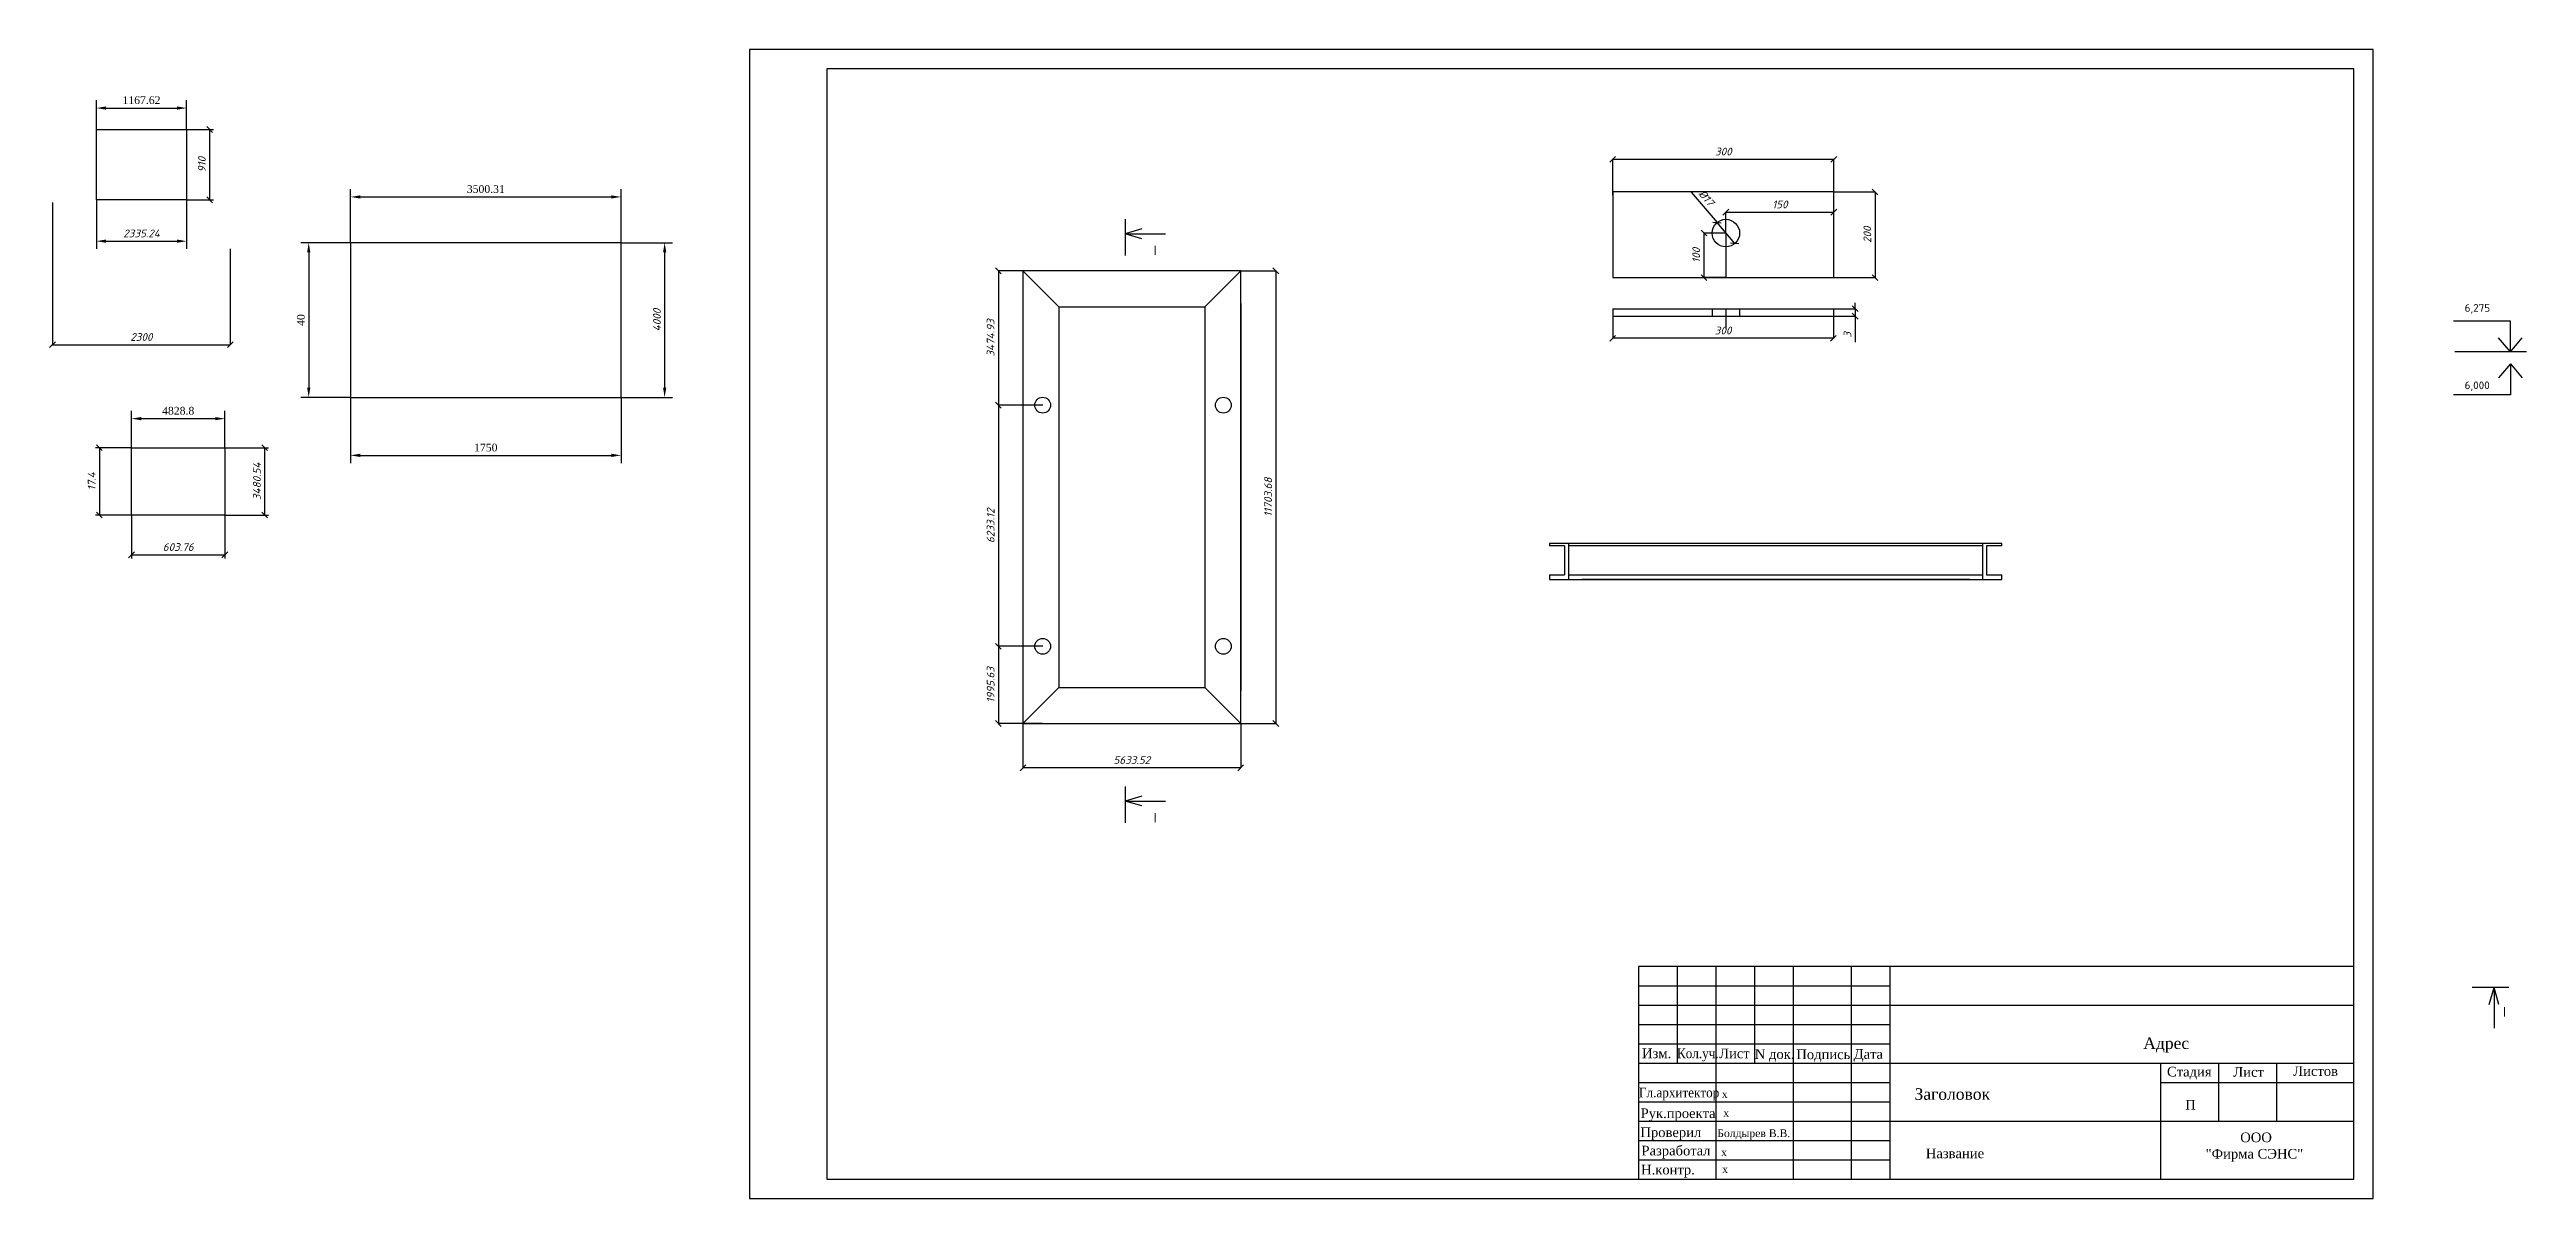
# Model space of a CAD drawing. Header units: millimetres. Extents: x -17979 to 46096, y 384 to 30084.
import ezdxf

# ---------------------------------------------------------------- set-up
doc = ezdxf.new("R2010")
doc.units = ezdxf.units.MM
doc.layers.add('Размеры', color=7, linetype='Continuous')
doc.styles.add('CН', font='')
doc.styles.add('СИС', font='txt.shx', dxfattribs={"oblique": 15})
doc.styles.add('СН с наклоном', font='', dxfattribs={"oblique": 15})
doc.styles.get('CН').set_extended_font_data('Times New Roman Cyr')
doc.styles.get('СН с наклоном').set_extended_font_data('Times New Roman Cyr')
doc.dimstyles.new('1 CН-1', dxfattribs={"dimscale": 0, "dimtxt": 200, "dimasz": 250, "dimexe": 200, "dimexo": 0.625, "dimgap": 100, "dimtad": 1, "dimlfac": 0.01, "dimdsep": 46, "dimtxsty": 'CН', "dimcen": 2.5, "dimclrd": 3, "dimclre": 3, "dimclrt": 7, "dimadec": 0, "dimazin": 0, "dimtm": 1e-09, "dimtfac": 1, "dimtmove": 0, "dimatfit": 3, "dimldrblk": 'NONE', "dimfxl": 0, "dimtolj": 1, "dimtzin": 0, "dimarcsym": 0})
doc.dimstyles.new('1 СИС', dxfattribs={"dimscale": 0, "dimtxt": 200, "dimasz": 150, "dimexe": 100, "dimexo": 0.625, "dimgap": 100, "dimtad": 1, "dimlfac": 0.01, "dimdsep": 46, "dimtxsty": 'СИС', "dimblk": 'OBLIQUE', "dimcen": 2.5, "dimclrd": 3, "dimclre": 3, "dimclrt": 7, "dimadec": 0, "dimazin": 0, "dimtm": 1e-09, "dimtfac": 1, "dimtmove": 0, "dimatfit": 3, "dimldrblk": 'NONE', "dimfxl": 0, "dimtolj": 1, "dimtzin": 0, "dimarcsym": 0})
doc.dimstyles.new('200 CН-1', dxfattribs={"dimscale": 0, "dimtxt": 200, "dimasz": 250, "dimexe": 200, "dimexo": 0.625, "dimgap": 100, "dimtad": 1, "dimlfac": 2, "dimdsep": 46, "dimtxsty": 'CН', "dimcen": 2.5, "dimclrd": 3, "dimclre": 3, "dimclrt": 7, "dimadec": 0, "dimazin": 0, "dimtm": 1e-09, "dimtfac": 1, "dimtmove": 0, "dimatfit": 3, "dimldrblk": 'NONE', "dimfxl": 0, "dimtolj": 1, "dimtzin": 0, "dimarcsym": 0})
doc.dimstyles.new('200 СИС', dxfattribs={"dimscale": 0, "dimtxt": 200, "dimasz": 150, "dimexe": 100, "dimexo": 0.625, "dimgap": 100, "dimtad": 1, "dimlfac": 2, "dimdsep": 46, "dimtxsty": 'СИС', "dimblk": 'OBLIQUE', "dimcen": 2.5, "dimclrd": 3, "dimclre": 3, "dimclrt": 7, "dimadec": 0, "dimazin": 0, "dimtm": 1e-09, "dimtfac": 1, "dimtmove": 0, "dimatfit": 3, "dimldrblk": 'NONE', "dimfxl": 0, "dimtolj": 1, "dimtzin": 0, "dimarcsym": 0})
doc.dimstyles.new('25 СИС', dxfattribs={"dimscale": 0, "dimtxt": 200, "dimasz": 150, "dimexe": 100, "dimexo": 0.625, "dimgap": 100, "dimtad": 1, "dimlfac": 0.25, "dimdsep": 46, "dimtxsty": 'СИС', "dimblk": 'OBLIQUE', "dimcen": 2.5, "dimclrd": 3, "dimclre": 3, "dimclrt": 7, "dimadec": 0, "dimazin": 0, "dimtm": 1e-09, "dimtfac": 1, "dimtmove": 0, "dimatfit": 3, "dimldrblk": 'NONE', "dimfxl": 0, "dimtolj": 1, "dimtzin": 0, "dimarcsym": 0})
doc.dimstyles.new('25CН-1', dxfattribs={"dimscale": 0, "dimtxt": 200, "dimasz": 250, "dimexe": 200, "dimexo": 0.625, "dimgap": 100, "dimtad": 1, "dimlfac": 0.25, "dimdsep": 46, "dimtxsty": 'CН', "dimcen": 2.5, "dimclrd": 3, "dimclre": 3, "dimclrt": 7, "dimadec": 0, "dimazin": 0, "dimtm": 1e-09, "dimtfac": 1, "dimtmove": 0, "dimatfit": 3, "dimldrblk": 'NONE', "dimfxl": 0, "dimtolj": 1, "dimtzin": 0, "dimarcsym": 0})
doc.dimstyles.new('50 CН-1', dxfattribs={"dimscale": 0, "dimtxt": 200, "dimasz": 250, "dimexe": 200, "dimexo": 0.625, "dimgap": 100, "dimtad": 1, "dimlfac": 0.5, "dimdsep": 46, "dimtxsty": 'CН', "dimcen": 2.5, "dimclrd": 3, "dimclre": 3, "dimclrt": 7, "dimadec": 0, "dimazin": 0, "dimtm": 1e-09, "dimtfac": 1, "dimtmove": 0, "dimatfit": 3, "dimldrblk": 'NONE', "dimfxl": 0, "dimtolj": 1, "dimtzin": 0, "dimarcsym": 0})
doc.dimstyles.new('50 СИС', dxfattribs={"dimscale": 0, "dimtxt": 200, "dimasz": 150, "dimexe": 100, "dimexo": 0.625, "dimgap": 100, "dimtad": 1, "dimlfac": 0.5, "dimdsep": 46, "dimtxsty": 'СИС', "dimblk": 'OBLIQUE', "dimcen": 2.5, "dimclrd": 3, "dimclre": 3, "dimclrt": 7, "dimadec": 0, "dimazin": 0, "dimtm": 1e-09, "dimtfac": 1, "dimtmove": 0, "dimatfit": 3, "dimldrblk": 'NONE', "dimfxl": 0, "dimtolj": 1, "dimtzin": 0, "dimarcsym": 0})
doc.dimstyles.new('CН-1', dxfattribs={"dimscale": 0, "dimtxt": 200, "dimasz": 250, "dimexe": 200, "dimexo": 0.625, "dimgap": 100, "dimtad": 1, "dimdsep": 46, "dimtxsty": 'СИС', "dimcen": 2.5, "dimclrd": 3, "dimclre": 3, "dimclrt": 7, "dimadec": 0, "dimazin": 0, "dimtm": 1e-09, "dimtfac": 1, "dimtmove": 0, "dimatfit": 3, "dimfxl": 0, "dimtolj": 1, "dimtzin": 0, "dimarcsym": 0})
doc.dimstyles.new('СИС', dxfattribs={"dimscale": 0, "dimtxt": 200, "dimasz": 150, "dimexe": 1.25, "dimexo": 0.625, "dimgap": 100, "dimtad": 1, "dimdsep": 46, "dimtxsty": 'СИС', "dimblk": 'OBLIQUE', "dimcen": 2.5, "dimclrd": 3, "dimclre": 3, "dimclrt": 7, "dimadec": 0, "dimazin": 0, "dimtm": 1e-09, "dimtfac": 1, "dimtmove": 0, "dimatfit": 3, "dimldrblk": 'OBLIQUE', "dimfxl": 0, "dimtolj": 1, "dimtzin": 0, "dimarcsym": 0})

# ---------------------------------------------------------------- blocks, each defined once
blk = doc.blocks.new('_OBLIQUE')
at = {"color": 0, "linetype": 'ByBlock'}
blk.add_line((-0.5, -0.5), (0.5, 0.5), dxfattribs=at)
blk = doc.blocks.new('*D3')
at = {"layer": 'Defpoints', "color": 0}
for p in [(-17904, 26131), (-13304, 24931), (-13304, 22453)]:
    blk.add_point(p, dxfattribs=at)
at = {"layer": 'Размеры', "color": 3, "lineweight": -2}
for p, q in [((-17904, 26130), (-17904, 22451)), ((-13304, 24930), (-13304, 22451)), ((-17904, 22453), (-13304, 22453))]:
    blk.add_line(p, q, dxfattribs=at)
at = {"layer": 'Размеры', "color": 3, "lineweight": -2, "xscale": 150, "yscale": 150, "zscale": 150, "rotation": 180}
blk.add_blockref('_OBLIQUE', (-17904, 22453), dxfattribs=at)
at = {"layer": 'Размеры', "color": 3, "lineweight": -2, "xscale": 150, "yscale": 150, "zscale": 150}
blk.add_blockref('_OBLIQUE', (-13304, 22453), dxfattribs=at)
at = {"layer": 'Размеры', "color": 7, "insert": (-15604, 22653), "char_height": 200, "attachment_point": 5, "style": 'СИС'}
blk.add_mtext('\\A1;2300', dxfattribs=at)
blk = doc.blocks.new('*D4')
at = {"layer": 'Defpoints', "color": 0}
for p in [(-16768, 26199), (-14433, 26199), (-14433, 25131)]:
    blk.add_point(p, dxfattribs=at)
at = {"layer": 'Размеры', "color": 3, "lineweight": -2}
for p, q in [((-16768, 26198), (-16768, 24931)), ((-14433, 26198), (-14433, 24931)), ((-16518, 25131), (-14683, 25131))]:
    blk.add_line(p, q, dxfattribs=at)
at = {"layer": 'Размеры', "color": 3}
for points in [[(-16518, 25172), (-16518, 25089), (-16768, 25131)], [(-14683, 25172), (-14683, 25089), (-14433, 25131)]]:
    blk.add_solid(points, dxfattribs=at)
at = {"layer": 'Размеры', "color": 7, "insert": (-15600, 25331), "char_height": 200, "attachment_point": 5, "style": 'СИС'}
blk.add_mtext('\\A1;2335.24', dxfattribs=at)
blk = doc.blocks.new('*D5')
at = {"layer": 'Defpoints', "color": 0}
for p in [(-14433, 28572), (-16768, 28018), (-14433, 28018)]:
    blk.add_point(p, dxfattribs=at)
at = {"layer": 'Размеры', "color": 3, "lineweight": -2}
for p, q in [((-16768, 28019), (-16768, 28772)), ((-16518, 28572), (-14683, 28572)), ((-14433, 28019), (-14433, 28772))]:
    blk.add_line(p, q, dxfattribs=at)
at = {"layer": 'Размеры', "color": 3}
for points in [[(-16518, 28613), (-16518, 28530), (-16768, 28572)], [(-14683, 28613), (-14683, 28530), (-14433, 28572)]]:
    blk.add_solid(points, dxfattribs=at)
at = {"layer": 'Размеры', "color": 7, "insert": (-15600, 28774), "char_height": 200, "attachment_point": 5, "style": 'CН'}
blk.add_mtext('\\A1;1167.62', dxfattribs=at)
blk = doc.blocks.new('_None')
blk = doc.blocks.new('*D6')
at = {"layer": 'Defpoints', "color": 0}
for p in [(-15858, 18051), (-13443, 18051), (-13443, 17023)]:
    blk.add_point(p, dxfattribs=at)
at = {"layer": 'Размеры', "color": 3, "lineweight": -2}
for p, q in [((-15858, 18050), (-15858, 16923)), ((-13443, 18050), (-13443, 16923)), ((-15858, 17023), (-13443, 17023))]:
    blk.add_line(p, q, dxfattribs=at)
at = {"layer": 'Размеры', "color": 3, "lineweight": -2, "xscale": 150, "yscale": 150, "zscale": 150, "rotation": 180}
blk.add_blockref('_OBLIQUE', (-15858, 17023), dxfattribs=at)
at = {"layer": 'Размеры', "color": 3, "lineweight": -2, "xscale": 150, "yscale": 150, "zscale": 150}
blk.add_blockref('_OBLIQUE', (-13443, 17023), dxfattribs=at)
at = {"layer": 'Размеры', "color": 7, "insert": (-14651, 17223), "char_height": 200, "attachment_point": 5, "style": 'СИС'}
blk.add_mtext('\\A1;603.76', dxfattribs=at)
blk = doc.blocks.new('*D7')
at = {"layer": 'Defpoints', "color": 0}
for p in [(-13443, 20543), (-15858, 19791), (-13443, 19791)]:
    blk.add_point(p, dxfattribs=at)
at = {"layer": 'Размеры', "color": 3, "lineweight": -2}
for p, q in [((-15858, 19792), (-15858, 20743)), ((-15608, 20543), (-13693, 20543)), ((-13443, 19792), (-13443, 20743))]:
    blk.add_line(p, q, dxfattribs=at)
at = {"layer": 'Размеры', "color": 3}
for points in [[(-15608, 20584), (-15608, 20501), (-15858, 20543)], [(-13693, 20584), (-13693, 20501), (-13443, 20543)]]:
    blk.add_solid(points, dxfattribs=at)
at = {"layer": 'Размеры', "color": 7, "insert": (-14650, 20745), "char_height": 200, "attachment_point": 5, "style": 'CН'}
blk.add_mtext('\\A1;4828.8', dxfattribs=at)
blk = doc.blocks.new('*D8')
at = {"layer": 'Defpoints', "color": 0}
for p in [(-15858, 19791), (-16689, 18051), (-15858, 18051)]:
    blk.add_point(p, dxfattribs=at)
at = {"layer": 'Размеры', "color": 3, "lineweight": -2}
for p, q in [((-15858, 19791), (-16789, 19791)), ((-16689, 19791), (-16689, 18051)), ((-15858, 18051), (-16789, 18051))]:
    blk.add_line(p, q, dxfattribs=at)
at = {"layer": 'Размеры', "color": 3, "lineweight": -2, "xscale": 150, "yscale": 150, "zscale": 150}
for p, rotation in [((-16689, 19791), 90), ((-16689, 18051), 270)]:
    blk.add_blockref('_OBLIQUE', p, dxfattribs=dict(at, rotation=rotation))
at = {"layer": 'Размеры', "color": 7, "insert": (-16889, 18921), "char_height": 200, "attachment_point": 5, "rotation": 90, "style": 'СИС'}
blk.add_mtext('\\A1;17.4', dxfattribs=at)
blk = doc.blocks.new('*D9')
at = {"layer": 'Defpoints', "color": 0}
for p in [(-10193, 21091), (-3193, 21091), (-3193, 19593)]:
    blk.add_point(p, dxfattribs=at)
at = {"layer": 'Размеры', "color": 3, "lineweight": -2}
for p, q in [((-10193, 21090), (-10193, 19393)), ((-3193, 21090), (-3193, 19393)), ((-9943, 19593), (-3443, 19593))]:
    blk.add_line(p, q, dxfattribs=at)
at = {"layer": 'Размеры', "color": 3}
for points in [[(-9943, 19635), (-9943, 19552), (-10193, 19593)], [(-3443, 19635), (-3443, 19552), (-3193, 19593)]]:
    blk.add_solid(points, dxfattribs=at)
at = {"layer": 'Размеры', "color": 7, "insert": (-6693, 19795), "char_height": 200, "attachment_point": 5, "style": 'CН'}
blk.add_mtext('\\A1;1750', dxfattribs=at)
blk = doc.blocks.new('*D10')
at = {"layer": 'Defpoints', "color": 0}
for p in [(-13443, 19791), (-13443, 18051), (-12414, 18051)]:
    blk.add_point(p, dxfattribs=at)
at = {"layer": 'Размеры', "color": 3, "lineweight": -2}
for p, q in [((-13442, 19791), (-12314, 19791)), ((-12414, 19791), (-12414, 18051)), ((-13442, 18051), (-12314, 18051))]:
    blk.add_line(p, q, dxfattribs=at)
at = {"layer": 'Размеры', "color": 3, "lineweight": -2, "xscale": 150, "yscale": 150, "zscale": 150}
for p, rotation in [((-12414, 19791), 90), ((-12414, 18051), 270)]:
    blk.add_blockref('_OBLIQUE', p, dxfattribs=dict(at, rotation=rotation))
at = {"layer": 'Размеры', "color": 7, "insert": (-12614, 18921), "char_height": 200, "attachment_point": 5, "rotation": 90, "style": 'СИС'}
blk.add_mtext('\\A1;3480.54', dxfattribs=at)
blk = doc.blocks.new('*D11')
at = {"layer": 'Defpoints', "color": 0}
for p in [(-3193, 26274), (-10193, 25091), (-3193, 25091)]:
    blk.add_point(p, dxfattribs=at)
at = {"layer": 'Размеры', "color": 3, "lineweight": -2}
for p, q in [((-10193, 25092), (-10193, 26474)), ((-9943, 26274), (-3443, 26274)), ((-3193, 25092), (-3193, 26474))]:
    blk.add_line(p, q, dxfattribs=at)
at = {"layer": 'Размеры', "color": 3}
for points in [[(-9943, 26315), (-9943, 26232), (-10193, 26274)], [(-3443, 26315), (-3443, 26232), (-3193, 26274)]]:
    blk.add_solid(points, dxfattribs=at)
at = {"layer": 'Размеры', "color": 7, "insert": (-6693, 26476), "char_height": 200, "attachment_point": 5, "style": 'CН'}
blk.add_mtext('\\A1;3500.31', dxfattribs=at)
blk = doc.blocks.new('*D12')
at = {"layer": 'Defpoints', "color": 0}
for p in [(-10193, 25091), (-11274, 21091), (-10193, 21091)]:
    blk.add_point(p, dxfattribs=at)
at = {"layer": 'Размеры', "color": 3, "lineweight": -2}
for p, q in [((-10194, 25091), (-11474, 25091)), ((-11274, 24841), (-11274, 21341)), ((-10194, 21091), (-11474, 21091))]:
    blk.add_line(p, q, dxfattribs=at)
at = {"layer": 'Размеры', "color": 3}
for points in [[(-11316, 24841), (-11233, 24841), (-11274, 25091)], [(-11316, 21341), (-11233, 21341), (-11274, 21091)]]:
    blk.add_solid(points, dxfattribs=at)
at = {"layer": 'Размеры', "color": 7, "insert": (-11476, 23091), "char_height": 200, "attachment_point": 5, "rotation": 90, "style": 'CН'}
blk.add_mtext('\\A1;40', dxfattribs=at)
blk = doc.blocks.new('*D13')
at = {"layer": 'Defpoints', "color": 0}
for p in [(-14433, 28019), (-14433, 26199), (-13839, 26199)]:
    blk.add_point(p, dxfattribs=at)
at = {"layer": 'Размеры', "color": 3, "lineweight": -2}
for p, q in [((-14432, 28019), (-13739, 28019)), ((-13839, 28019), (-13839, 26199)), ((-14432, 26199), (-13739, 26199))]:
    blk.add_line(p, q, dxfattribs=at)
at = {"layer": 'Размеры', "color": 3, "lineweight": -2, "xscale": 150, "yscale": 150, "zscale": 150}
for p, rotation in [((-13839, 28019), 90), ((-13839, 26199), 270)]:
    blk.add_blockref('_OBLIQUE', p, dxfattribs=dict(at, rotation=rotation))
at = {"layer": 'Размеры', "color": 7, "insert": (-14039, 27109), "char_height": 200, "attachment_point": 5, "rotation": 90, "style": 'СИС'}
blk.add_mtext('\\A1;910', dxfattribs=at)
blk = doc.blocks.new('*D14')
at = {"layer": 'Defpoints', "color": 0}
for p in [(-3193, 25091), (-3193, 21091), (-2067, 21091)]:
    blk.add_point(p, dxfattribs=at)
at = {"layer": 'Размеры', "color": 3, "lineweight": -2}
for p, q in [((-3193, 25091), (-1867, 25091)), ((-2067, 24841), (-2067, 21341)), ((-3193, 21091), (-1867, 21091))]:
    blk.add_line(p, q, dxfattribs=at)
at = {"layer": 'Размеры', "color": 3}
for points in [[(-2108, 24841), (-2025, 24841), (-2067, 25091)], [(-2108, 21341), (-2025, 21341), (-2067, 21091)]]:
    blk.add_solid(points, dxfattribs=at)
at = {"layer": 'Размеры', "color": 7, "insert": (-2267, 23091), "char_height": 200, "attachment_point": 5, "rotation": 90, "style": 'СИС'}
blk.add_mtext('\\A1;4000', dxfattribs=at)
blk = doc.blocks.new('*D16')
at = {"color": 3, "lineweight": -2}
for p, q in [((12835, 24365), (13745, 24365)), ((13744, 24365), (13744, 12661)), ((12835, 12661), (13745, 12661))]:
    blk.add_line(p, q, dxfattribs=at)
at = {"layer": 'Defpoints', "color": 0}
for p in [(12834, 24365), (12834, 12661), (13744, 12661)]:
    blk.add_point(p, dxfattribs=at)
at = {"color": 3, "lineweight": -2, "xscale": 150, "yscale": 150, "zscale": 150}
for p, rotation in [((13744, 24365), 90), ((13744, 12661), 270)]:
    blk.add_blockref('_OBLIQUE', p, dxfattribs=dict(at, rotation=rotation))
at = {"color": 7, "insert": (13544, 18513), "char_height": 200, "attachment_point": 5, "rotation": 90, "style": 'СИС'}
blk.add_mtext('\\A1;11703.68', dxfattribs=at)
blk = doc.blocks.new('*D17')
at = {"color": 3, "lineweight": -2}
for p, q in [((7201, 12661), (7201, 11514)), ((12835, 12661), (12835, 11514)), ((12835, 11516), (7201, 11516))]:
    blk.add_line(p, q, dxfattribs=at)
at = {"layer": 'Defpoints', "color": 0}
for p in [(7201, 12661), (12835, 12661), (7201, 11516)]:
    blk.add_point(p, dxfattribs=at)
at = {"color": 3, "lineweight": -2, "xscale": 150, "yscale": 150, "zscale": 150, "rotation": 180}
blk.add_blockref('_OBLIQUE', (7201, 11516), dxfattribs=at)
at = {"color": 3, "lineweight": -2, "xscale": 150, "yscale": 150, "zscale": 150}
blk.add_blockref('_OBLIQUE', (12835, 11516), dxfattribs=at)
at = {"color": 7, "insert": (10018, 11716), "char_height": 200, "attachment_point": 5, "style": 'СИС'}
blk.add_mtext('\\A1;5633.52', dxfattribs=at)
blk = doc.blocks.new('*D18')
at = {"color": 3, "lineweight": -2}
for p, q in [((7712, 20890), (6565, 20890)), ((6566, 20890), (6566, 14657)), ((7712, 14657), (6565, 14657))]:
    blk.add_line(p, q, dxfattribs=at)
at = {"layer": 'Defpoints', "color": 0}
for p in [(7712, 20890), (6566, 14657), (7712, 14657)]:
    blk.add_point(p, dxfattribs=at)
at = {"color": 3, "lineweight": -2, "xscale": 150, "yscale": 150, "zscale": 150}
for p, rotation in [((6566, 20890), 90), ((6566, 14657), 270)]:
    blk.add_blockref('_OBLIQUE', p, dxfattribs=dict(at, rotation=rotation))
at = {"color": 7, "insert": (6366, 17773), "char_height": 200, "attachment_point": 5, "rotation": 90, "style": 'СИС'}
blk.add_mtext('\\A1;6233.12', dxfattribs=at)
blk = doc.blocks.new('*D19')
at = {"color": 3, "lineweight": -2}
for p, q in [((7711, 14657), (6565, 14657)), ((6566, 14657), (6566, 12661)), ((7711, 12661), (6565, 12661))]:
    blk.add_line(p, q, dxfattribs=at)
at = {"layer": 'Defpoints', "color": 0}
for p in [(7712, 14657), (6566, 12661), (7712, 12661)]:
    blk.add_point(p, dxfattribs=at)
at = {"color": 3, "lineweight": -2, "xscale": 150, "yscale": 150, "zscale": 150}
for p, rotation in [((6566, 14657), 90), ((6566, 12661), 270)]:
    blk.add_blockref('_OBLIQUE', p, dxfattribs=dict(at, rotation=rotation))
at = {"color": 7, "insert": (6366, 13659), "char_height": 200, "attachment_point": 5, "rotation": 90, "style": 'СИС'}
blk.add_mtext('\\A1;1995.63', dxfattribs=at)
blk = doc.blocks.new('*D20')
at = {"color": 3, "lineweight": -2}
for p, q in [((7201, 24365), (6565, 24365)), ((6566, 24365), (6566, 20890)), ((7712, 20890), (6565, 20890))]:
    blk.add_line(p, q, dxfattribs=at)
at = {"layer": 'Defpoints', "color": 0}
for p in [(7201, 24365), (6566, 20890), (7712, 20890)]:
    blk.add_point(p, dxfattribs=at)
at = {"color": 3, "lineweight": -2, "xscale": 150, "yscale": 150, "zscale": 150}
for p, rotation in [((6566, 24365), 90), ((6566, 20890), 270)]:
    blk.add_blockref('_OBLIQUE', p, dxfattribs=dict(at, rotation=rotation))
at = {"color": 7, "insert": (6366, 22627), "char_height": 200, "attachment_point": 5, "rotation": 90, "style": 'СИС'}
blk.add_mtext('\\A1;3474.93', dxfattribs=at)
blk = doc.blocks.new('*D21')
at = {"color": 3, "lineweight": -2}
for p, q in [((22459, 26316), (22459, 27248)), ((28180, 27246), (22459, 27246)), ((28180, 26316), (28180, 27248))]:
    blk.add_line(p, q, dxfattribs=at)
at = {"layer": 'Defpoints', "color": 0}
for p in [(22459, 27246), (22459, 26315), (28180, 26315)]:
    blk.add_point(p, dxfattribs=at)
at = {"color": 3, "lineweight": -2, "xscale": 150, "yscale": 150, "zscale": 150, "rotation": 180}
blk.add_blockref('_OBLIQUE', (22459, 27246), dxfattribs=at)
at = {"color": 3, "lineweight": -2, "xscale": 150, "yscale": 150, "zscale": 150}
blk.add_blockref('_OBLIQUE', (28180, 27246), dxfattribs=at)
at = {"color": 7, "insert": (25320, 27446), "char_height": 200, "attachment_point": 5, "style": 'СИС'}
blk.add_mtext('\\A1;300', dxfattribs=at)
blk = doc.blocks.new('*D22')
at = {"color": 3, "lineweight": -2}
for p, q in [((28181, 26404), (29246, 26404)), ((29245, 26404), (29245, 24188)), ((28181, 24188), (29246, 24188))]:
    blk.add_line(p, q, dxfattribs=at)
at = {"layer": 'Defpoints', "color": 0}
for p in [(28180, 26404), (28180, 24188), (29245, 24188)]:
    blk.add_point(p, dxfattribs=at)
at = {"color": 3, "lineweight": -2, "xscale": 150, "yscale": 150, "zscale": 150}
for p, rotation in [((29245, 26404), 90), ((29245, 24188), 270)]:
    blk.add_blockref('_OBLIQUE', p, dxfattribs=dict(at, rotation=rotation))
at = {"color": 7, "insert": (29045, 25296), "char_height": 200, "attachment_point": 5, "rotation": 90, "style": 'СИС'}
blk.add_mtext('\\A1;200', dxfattribs=at)
blk = doc.blocks.new('*D23')
at = {"color": 3, "lineweight": -2}
for p, q in [((25386, 25340), (24818, 25340)), ((24819, 25340), (24819, 24188)), ((25386, 24188), (24818, 24188))]:
    blk.add_line(p, q, dxfattribs=at)
at = {"layer": 'Defpoints', "color": 0}
for p in [(25386, 25340), (24819, 24188), (25386, 24188)]:
    blk.add_point(p, dxfattribs=at)
at = {"color": 3, "lineweight": -2, "xscale": 150, "yscale": 150, "zscale": 150}
for p, rotation in [((24819, 25340), 90), ((24819, 24188), 270)]:
    blk.add_blockref('_OBLIQUE', p, dxfattribs=dict(at, rotation=rotation))
at = {"color": 7, "insert": (24619, 24764), "char_height": 200, "attachment_point": 5, "rotation": 90, "style": 'СИС'}
blk.add_mtext('\\A1;100', dxfattribs=at)
blk = doc.blocks.new('*D24')
at = {"color": 3, "lineweight": -2}
for p, q in [((25386, 25341), (25386, 25882)), ((25386, 25880), (28180, 25880)), ((28180, 25341), (28180, 25882))]:
    blk.add_line(p, q, dxfattribs=at)
at = {"layer": 'Defpoints', "color": 0}
for p in [(28180, 25880), (25386, 25340), (28180, 25340)]:
    blk.add_point(p, dxfattribs=at)
at = {"color": 3, "lineweight": -2, "xscale": 150, "yscale": 150, "zscale": 150, "rotation": 180}
blk.add_blockref('_OBLIQUE', (25386, 25880), dxfattribs=at)
at = {"color": 3, "lineweight": -2, "xscale": 150, "yscale": 150, "zscale": 150}
blk.add_blockref('_OBLIQUE', (28180, 25880), dxfattribs=at)
at = {"color": 7, "insert": (26783, 26080), "char_height": 200, "attachment_point": 5, "style": 'СИС'}
blk.add_mtext('\\A1;150', dxfattribs=at)
blk = doc.blocks.new('*D25')
at = {"color": 3, "lineweight": -2}
for p in [(24492, 26398), (25615, 25069)]:
    blk.add_line(p, (25157, 25611), dxfattribs=at)
at = {"layer": 'Defpoints', "color": 0}
for p in [(25157, 25611), (25615, 25069)]:
    blk.add_point(p, dxfattribs=at)
at = {"color": 3, "lineweight": -2, "xscale": 150, "yscale": 150, "zscale": 150}
for p, rotation in [((25157, 25611), 310.1808955075402), ((25615, 25069), 130.1808955075402)]:
    blk.add_blockref('_OBLIQUE', p, dxfattribs=dict(at, rotation=rotation))
at = {"color": 7, "insert": (24881, 26249), "char_height": 200, "attachment_point": 5, "rotation": 310.1809, "style": 'СИС'}
blk.add_mtext('\\A1;%%c17', dxfattribs=at)
blk = doc.blocks.new('*D26')
at = {"color": 3, "lineweight": -2}
for p, q in [((22459, 23192), (22459, 22618)), ((28167, 23192), (28167, 22618)), ((28167, 22620), (22459, 22620))]:
    blk.add_line(p, q, dxfattribs=at)
at = {"layer": 'Defpoints', "color": 0}
for p in [(22459, 23192), (28167, 23192), (22459, 22620)]:
    blk.add_point(p, dxfattribs=at)
at = {"color": 3, "lineweight": -2, "xscale": 150, "yscale": 150, "zscale": 150, "rotation": 180}
blk.add_blockref('_OBLIQUE', (22459, 22620), dxfattribs=at)
at = {"color": 3, "lineweight": -2, "xscale": 150, "yscale": 150, "zscale": 150}
blk.add_blockref('_OBLIQUE', (28167, 22620), dxfattribs=at)
at = {"color": 7, "insert": (25313, 22820), "char_height": 200, "attachment_point": 5, "style": 'СИС'}
blk.add_mtext('\\A1;300', dxfattribs=at)
blk = doc.blocks.new('*D27')
at = {"color": 3, "lineweight": -2}
for p, q in [((28168, 23383), (28731, 23383)), ((28168, 23192), (28731, 23192)), ((28730, 23383), (28730, 23533)), ((28730, 23383), (28730, 23192)), ((28730, 23192), (28730, 22523))]:
    blk.add_line(p, q, dxfattribs=at)
at = {"layer": 'Defpoints', "color": 0}
for p in [(28167, 23383), (28167, 23192), (28730, 23192)]:
    blk.add_point(p, dxfattribs=at)
at = {"color": 3, "lineweight": -2, "xscale": 150, "yscale": 150, "zscale": 150}
for p, rotation in [((28730, 23383), 270), ((28730, 23192), 90)]:
    blk.add_blockref('_OBLIQUE', p, dxfattribs=dict(at, rotation=rotation))
at = {"color": 7, "insert": (28530, 22708), "char_height": 200, "attachment_point": 5, "rotation": 90, "style": 'СИС'}
blk.add_mtext('\\A1;3', dxfattribs=at)

msp = doc.modelspace()

# ---------------------------------------------------------------- linework, layer by layer
for p, q in [((42127.9966, 30083.5571), (127.9966, 30083.5571)), ((127.9966, 30083.5571), (127.9966, 383.5571)), ((2127.9966, 29583.5571), (2127.9966, 883.5571)), ((41627.9966, 29583.5571), (2127.9966, 29583.5571)), ((41627.9966, 883.5571), (41627.9966, 29583.5571)), ((42127.9966, 383.5571), (42127.9966, 30083.5571)), ((22458.8031, 26404.1312), (22458.8031, 24187.5244)), ((28180.4059, 26404.1312), (22458.8031, 26404.1312)), ((28180.4059, 24187.5244), (28180.4059, 26404.1312)), ((25386.1348, 25340.16), (25386.1348, 24187.5244)), ((7201.1957, 24364.8529), (7201.1957, 12661.169)), ((12834.0913, 24364.8529), (7201.1957, 24364.8529)), ((7201.1957, 24364.8529), (8132.6193, 23433.4293)), ((12834.0913, 24364.8529), (11902.6677, 23433.4293)), ((12834.0913, 12661.169), (12834.0913, 24364.8529)), ((22458.8031, 24187.5244), (28180.4059, 24187.5244)), ((8132.6193, 23433.4293), (8132.6193, 13592.5926)), ((8132.6193, 23433.4293), (11902.6677, 23433.4293)), ((11902.6677, 23433.4293), (11902.6677, 13592.5926)), ((12834.0913, 23522.318), (12834.0913, 13503.7039)), ((22459.3227, 23382.9653), (28167.0652, 23382.9653)), ((22459.3227, 23382.9653), (22459.3227, 23192.1293)), ((22459.3227, 23192.1293), (28167.0652, 23192.1293)), ((25031.3068, 23382.9653), (25031.3068, 23192.1293)), ((25386.1348, 23382.9653), (25386.1348, 22870.7214)), ((25739.8318, 23382.9653), (25739.8318, 23192.1293)), ((28167.0652, 23382.9653), (28167.0652, 23192.1293)), ((20823.366, 17316.492), (20823.366, 17251.7829)), ((32527.0499, 17316.492), (20823.366, 17316.492)), ((21314.4924, 17316.492), (21314.4924, 16385.0684)), ((32025.7156, 17316.492), (32025.7156, 16385.0684)), ((32527.0499, 17251.7829), (32527.0499, 17316.492)), ((21209.9168, 17251.7829), (20823.366, 17251.7829)), ((21209.9168, 17251.7829), (21209.9168, 16504.2701)), ((32025.7156, 17251.7829), (21314.4924, 17251.7829)), ((32527.0499, 17251.7829), (32130.2913, 17251.7829)), ((32130.2913, 17251.7829), (32130.2913, 16504.2701)), ((20823.366, 16504.2701), (21209.9168, 16504.2701)), ((20823.366, 16504.2701), (20823.366, 16385.0684)), ((20823.366, 16385.0684), (32527.0499, 16385.0684)), ((21314.4924, 16504.2701), (32025.7156, 16504.2701)), ((31684.515, 16385.0684), (21665.9009, 16385.0684)), ((32130.2913, 16504.2701), (32527.0499, 16504.2701)), ((32527.0499, 16385.0684), (32527.0499, 16504.2701)), ((8132.6193, 13592.5926), (7201.1957, 12661.169)), ((8132.6193, 13592.5926), (11902.6677, 13592.5926)), ((11902.6677, 13592.5926), (12834.0913, 12661.169)), ((7201.1957, 12661.169), (12834.0913, 12661.169)), ((41627.9966, 6383.5571), (23127.9966, 6383.5571)), ((23127.9966, 6383.5571), (23127.9966, 883.5571)), ((23127.9966, 5883.5571), (29627.9966, 5883.5571)), ((24127.9966, 6383.5571), (24127.9966, 3883.5571)), ((25127.9966, 6383.5571), (25127.9966, 883.5571)), ((26127.9966, 6383.5571), (26127.9966, 3883.5571)), ((27127.9966, 6383.5571), (27127.9966, 883.5571)), ((28627.9966, 6383.5571), (28627.9966, 883.5571)), ((29627.9966, 6383.5571), (29627.9966, 883.5571)), ((23127.9966, 5383.5571), (41627.9966, 5383.5571)), ((23127.9966, 4883.5571), (29627.9966, 4883.5571)), ((23127.9966, 4383.5571), (29627.9966, 4383.5571)), ((23127.9966, 3883.5571), (41627.9966, 3883.5571)), ((36627.9966, 3883.5571), (36627.9966, 883.5571)), ((38127.9966, 3883.5571), (38127.9966, 2383.5571)), ((39627.9966, 3883.5571), (39627.9966, 2383.5571)), ((23127.9966, 3383.5571), (29627.9966, 3383.5571)), ((36627.9966, 3383.5571), (41627.9966, 3383.5571)), ((23127.9966, 2883.5571), (29627.9966, 2883.5571)), ((23127.9966, 2383.5571), (41627.9966, 2383.5571)), ((23127.9966, 1883.5571), (29627.9966, 1883.5571)), ((23127.9966, 1383.5571), (29627.9966, 1383.5571)), ((2127.9966, 883.5571), (41627.9966, 883.5571)), ((127.9966, 383.5571), (42127.9966, 383.5571))]:
    msp.add_line(p, q)
at = {"color": 1}
for p, q in [((9843.7909, 25698.9231), (9843.7909, 24757.403)), ((9843.7909, 11033.5497), (9843.7909, 10092.0297)), ((45635.8595, 5834.0198), (44694.3395, 5834.0198))]:
    msp.add_line(p, q, dxfattribs=at)
at = {"color": 1, "ltscale": 100}
for p, q in [((10276.5433, 25445.1226), (9843.7909, 25319.5707)), ((9843.7909, 25319.5707), (10892.8081, 25319.5707)), ((10276.5433, 25194.0188), (9843.7909, 25319.5707)), ((10276.5433, 10779.7493), (9843.7909, 10654.1974)), ((9843.7909, 10654.1974), (10892.8081, 10654.1974)), ((10276.5433, 10528.6454), (9843.7909, 10654.1974)), ((45130.9552, 5401.2674), (45256.5072, 5834.0198)), ((45256.5072, 5834.0198), (45256.5072, 4785.0027)), ((45382.0591, 5401.2674), (45256.5072, 5834.0198))]:
    msp.add_line(p, q, dxfattribs=at)
at = {"linetype": 'Continuous', "ltscale": 50}
for p, q in [((45680.3038, 23064.2342), (44210.5056, 23064.2342)), ((45680.3038, 22266.3401), (45372.8966, 22630.3934)), ((45680.3038, 22266.3401), (45680.3038, 23064.2342)), ((45680.3038, 22266.3401), (45987.7111, 22630.3934)), ((45680.3038, 21957.7978), (45372.8966, 21593.7445)), ((45680.3038, 21957.7978), (45680.3038, 21159.9037)), ((45680.3038, 21957.7978), (45987.7111, 21593.7445)), ((45680.3038, 21159.9037), (44210.5056, 21159.9037))]:
    msp.add_line(p, q, dxfattribs=at)
at = {"color": 3, "linetype": 'Continuous', "ltscale": 50}
msp.add_line((46095.6815, 22266.3401), (44242.4578, 22266.3401), dxfattribs=at)
for points in [[(-10193.272, 25091.0126), (-10193.272, 21091.0126), (-3193.272, 21091.0126), (-3193.272, 25091.0126)], [(-15857.509, 19791.2207), (-13443.1074, 19791.2207), (-13443.1074, 18050.9497), (-15857.509, 18050.9497)]]:
    msp.add_lwpolyline(points, close=True)
for centre, radius in [((25386.1348, 25340.16), 354.8281), ((7712.3384, 20889.9254), 204.7685), ((12384.7801, 20889.9254), 204.7685), ((7712.3384, 14656.803), 204.7685), ((12384.7801, 14656.803), 204.7685)]:
    msp.add_circle(centre, radius)
at = {"layer": 'Размеры'}
msp.add_lwpolyline([(-16767.8572, 28017.9563), (-14432.6163, 28017.9563), (-14432.6163, 26198.5821), (-16767.8572, 26198.5821)], close=True, dxfattribs=at)

# ---------------------------------------------------------------- texts
at = {"style": 'СИС'}
for p in [(10664.5274, 25016.9792), (10664.5274, 10351.6059)]:
    msp.add_text('I', height=250, rotation=180, dxfattribs=at).set_placement(p)
for s, height, style, p in [('6,275', 200, 'СИС', (44495.3509, 23304.1696)), ('6,000', 200, 'СИС', (44495.3509, 21303.8493)), ('I', 250, 'СИС', (45485.448, 5083.2904)), ('Адрес', 300, 'CН', (36183.5583, 4246.3482)), ('Изм.', 250, 'CН', (23216.5721, 4009.5079)), ('Лист', 250, 'CН', (25211.3124, 4007.1878)), ('N док.', 250, 'CН', (26134.0486, 3990.8364)), ('Подпись', 250, 'CН', (27207.1465, 3983.8514)), ('Дата', 250, 'CН', (28690.42, 3993.9259)), ('Заголовок', 300, 'СН с наклоном', (30266.5378, 2932.5536)), ('Стадия', 250, 'CН', (36796.8827, 3536.4204)), ('Лист', 250, 'CН', (38511.2038, 3528.8413)), ('Листов', 250, 'CН', (40062.2911, 3552.5222)), ('Рук.проекта', 250, 'CН', (23178.5573, 2461.6034)), ('х', 200, 'CН', (25280.5526, 2980.903)), ('х', 200, 'CН', (25317.0247, 2498.0502)), ('П', 250, 'CН', (37267.5627, 2681.5829)), ('Проверил', 250, 'CН', (23174.2832, 1969.6454)), ('Болдырев В.В.', 200, 'CН', (25162.0179, 1969.6454)), ('ООО', 250, 'CН', (38691.5957, 1837.7248)), ('Разработал', 250, 'CН', (23201.6373, 1495.903)), ('х', 200, 'CН', (25262.3165, 1477.6822)), ('Название', 250, 'CН', (30558.7363, 1424.1228)), ('"Фирма СЭНС"', 250, 'CН', (37795.6364, 1413.2475)), ('Н.контр.', 250, 'CН', (23192.5193, 1003.9398)), ('х', 200, 'CН', (25289.6706, 1040.3815))]:
    msp.add_text(s, height=height, dxfattribs=dict(style=style)).set_placement(p)
at = {"style": 'CН', "width": 0.9}
for s, p in [('Кол.уч.', (24121.0826, 4009.5079)), ('Гл.архитектор', (23138.5971, 2996.6794))]:
    msp.add_text(s, height=250, dxfattribs=at).set_placement(p)

# ---------------------------------------------------------------- dimensions: what is measured, and where the dimension line sits
for base, p1, p2, text, picture, middle in [((22458.8031, 27246.4419), (28180.4059, 26315.4671), (22458.8031, 26315.4671), '300', '*D21', (25319.6045, 27446.4419)), ((28180.4059, 25880.4579), (25386.1348, 25340.16), (28180.4059, 25340.16), '150', '*D24', (26783.2704, 26080.4579)), ((22459.3227, 22619.6213), (28167.0652, 23192.1293), (22459.3227, 23192.1293), '300', '*D26', (25313.1939, 22819.6213))]:
    dim = msp.add_linear_dim(base=base, p1=p1, p2=p2, text=text, dimstyle='СИС', override={"dimscale": 1})
    dim.commit()
    dim.dimension.update_dxf_attribs({"geometry": picture, "text_midpoint": middle})
dim = msp.add_diameter_dim_2p(p1=(25615.0709, 25069.0674), p2=(25157.1987, 25611.2526), text='%%c17', dimstyle='СИС', override={"dimscale": 1})
dim.commit()
dim.dimension.update_dxf_attribs({"geometry": '*D25', "text_midpoint": (24880.8168, 26248.5076)})
for base, p1, p2, text, picture, middle in [((29244.8901, 24187.5244), (28180.4059, 26404.1312), (28180.4059, 24187.5244), '200', '*D22', (29044.8901, 25295.8278)), ((24819.2414, 24187.5244), (25386.1348, 25340.16), (25386.1348, 24187.5244), '100', '*D23', (24619.2414, 24763.8422)), ((28729.8004, 23192.1293), (28167.0652, 23382.9653), (28167.0652, 23192.1293), '3', '*D27', (28529.8004, 22707.5994))]:
    dim = msp.add_linear_dim(base=base, p1=p1, p2=p2, angle=90, text=text, dimstyle='СИС', override={"dimscale": 1})
    dim.commit()
    dim.dimension.update_dxf_attribs({"geometry": picture, "text_midpoint": middle})
for base, p1, p2, picture, middle in [((6565.8809, 20889.9254), (7201.1957, 24364.8529), (7712.3384, 20889.9254), '*D20', (6365.8809, 22627.3891)), ((13743.6974, 12661.169), (12834.0913, 24364.8529), (12834.0913, 12661.169), '*D16', (13543.6974, 18513.0109)), ((6565.8809, 14656.803), (7712.3384, 20889.9254), (7712.3384, 14656.803), '*D18', (6365.8809, 17773.3642)), ((6565.8809, 12661.169), (7711.7134, 14656.803), (7711.7134, 12661.169), '*D19', (6365.8809, 13658.986))]:
    dim = msp.add_linear_dim(base=base, p1=p1, p2=p2, angle=90, dimstyle='СИС', override={"dimscale": 1})
    dim.commit()
    dim.dimension.update_dxf_attribs({"geometry": picture, "text_midpoint": middle})
dim = msp.add_linear_dim(base=(7201.1957, 11515.691), p1=(12834.7163, 12661.169), p2=(7201.1957, 12661.169), dimstyle='СИС', override={"dimscale": 1})
dim.commit()
dim.dimension.update_dxf_attribs({"geometry": '*D17', "text_midpoint": (10017.956, 11715.691)})
at = {"layer": 'Размеры'}
for base, p1, p2, dimstyle, picture, middle in [((-14432.6163, 28571.6789), (-16767.8572, 28017.9563), (-14432.6163, 28017.9563), '50 CН-1', '*D5', (-15600.2368, 28773.6977)), ((-3192.647, 26273.8292), (-10193.272, 25091.0126), (-3192.647, 25091.0126), '50 CН-1', '*D11', (-6692.9595, 26475.848)), ((-14432.6163, 25130.6886), (-16767.8572, 26198.5821), (-14432.6163, 26198.5821), 'CН-1', '*D4', (-15600.2368, 25330.6886)), ((-13443.1074, 20542.7014), (-15857.509, 19791.2207), (-13443.1074, 19791.2207), '200 CН-1', '*D7', (-14650.3082, 20744.7201)), ((-3193.272, 19593.4626), (-10193.272, 21091.0126), (-3193.272, 21091.0126), '25CН-1', '*D9', (-6693.272, 19795.4814)), ((-13443.1074, 17022.6078), (-15858.134, 18050.9497), (-13443.1074, 18050.9497), '25 СИС', '*D6', (-14650.6207, 17222.6078))]:
    dim = msp.add_linear_dim(base=base, p1=p1, p2=p2, dimstyle=dimstyle, override={"dimscale": 1}, dxfattribs=at)
    dim.commit()
    dim.dimension.update_dxf_attribs({"geometry": picture, "text_midpoint": middle})
for base, p1, p2, dimstyle, picture, middle in [((-13838.9109, 26198.5821), (-14432.6163, 28018.5813), (-14432.6163, 26198.5821), '50 СИС', '*D13', (-14038.9109, 27108.5817)), ((-11274.2163, 21091.0126), (-10193.272, 25091.0126), (-10193.272, 21091.0126), '1 CН-1', '*D12', (-11475.9466, 23091.0126)), ((-2066.7926, 21091.0126), (-3193.272, 25091.0126), (-3193.272, 21091.0126), 'CН-1', '*D14', (-2266.7926, 23091.0126)), ((-16688.6965, 18050.9497), (-15857.509, 19791.2207), (-15857.509, 18050.9497), '1 СИС', '*D8', (-16888.6965, 18921.0852)), ((-12414.0181, 18050.9497), (-13443.1074, 19791.2207), (-13443.1074, 18050.9497), '200 СИС', '*D10', (-12614.0181, 18921.0852))]:
    dim = msp.add_linear_dim(base=base, p1=p1, p2=p2, angle=90, dimstyle=dimstyle, override={"dimscale": 1}, dxfattribs=at)
    dim.commit()
    dim.dimension.update_dxf_attribs({"geometry": picture, "text_midpoint": middle})
at = {"layer": 'Размеры', "color": 1, "ltscale": 100}
dim = msp.add_linear_dim(base=(-13303.928, 22452.7374), p1=(-17903.928, 26130.5839), p2=(-13303.928, 24930.5839), text='2300', dimstyle='СИС', override={"dimscale": 1}, dxfattribs=at)
dim.commit()
dim.dimension.update_dxf_attribs({"geometry": '*D3', "text_midpoint": (-15603.928, 22652.7374)})

doc.saveas('drawing.dxf')
